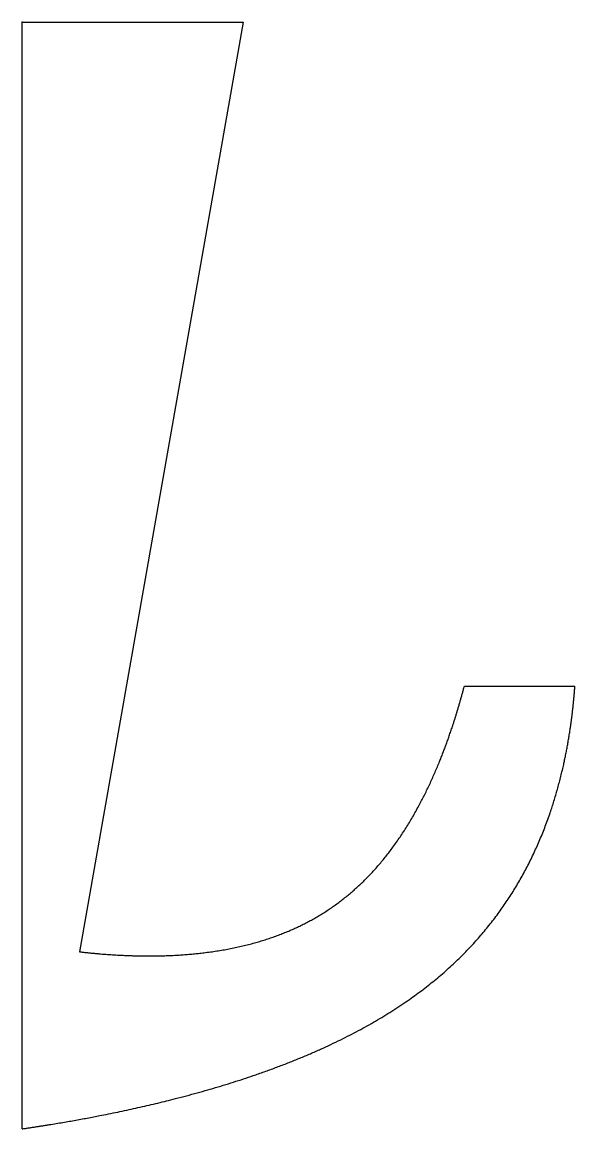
# Model space of a CAD drawing. Header units: millimetres. Extents: x 0 to 2.5, y -5 to 0.
import ezdxf

# ---------------------------------------------------------------- set-up
doc = ezdxf.new("R2010")
doc.units = ezdxf.units.MM
doc.layers.get('0').update_dxf_attribs({"linetype": 'CONTINUOUS'})

msp = doc.modelspace()

# ---------------------------------------------------------------- linework, layer by layer
for p, q in [((0, -5), (0, 0)), ((0, 0), (1, 0)), ((1, 0), (0.2594, -4.2)), ((2, -3), (2.5, -3))]:
    msp.add_line(p, q)
for points in [[(0, -5), (0.0936, -4.9863), (0.2772, -4.9568), (0.5414, -4.9056), (0.8709, -4.8238), (1.2424, -4.6971), (1.5695, -4.5437), (1.8482, -4.3609), (2.0753, -4.1471), (2.2517, -3.9027), (2.3807, -3.6297), (2.4489, -3.3902), (2.4815, -3.1994), (2.4952, -3.0673), (2.5, -3)], [(0.2594, -4.2), (0.3148, -4.2063), (0.4238, -4.2163), (0.5818, -4.2233), (0.7816, -4.2165), (1.0118, -4.1792), (1.2208, -4.1107), (1.4068, -4.0082), (1.5688, -3.8706), (1.708, -3.6991), (1.8259, -3.4964), (1.9046, -3.3112), (1.9554, -3.1602), (1.9857, -3.0543), (2, -3)]]:
    msp.add_open_spline(points, degree=5)
msp.add_point((0, 0))
msp.add_point((0, 0))
msp.add_point((0, 0))

doc.saveas('drawing.dxf')
